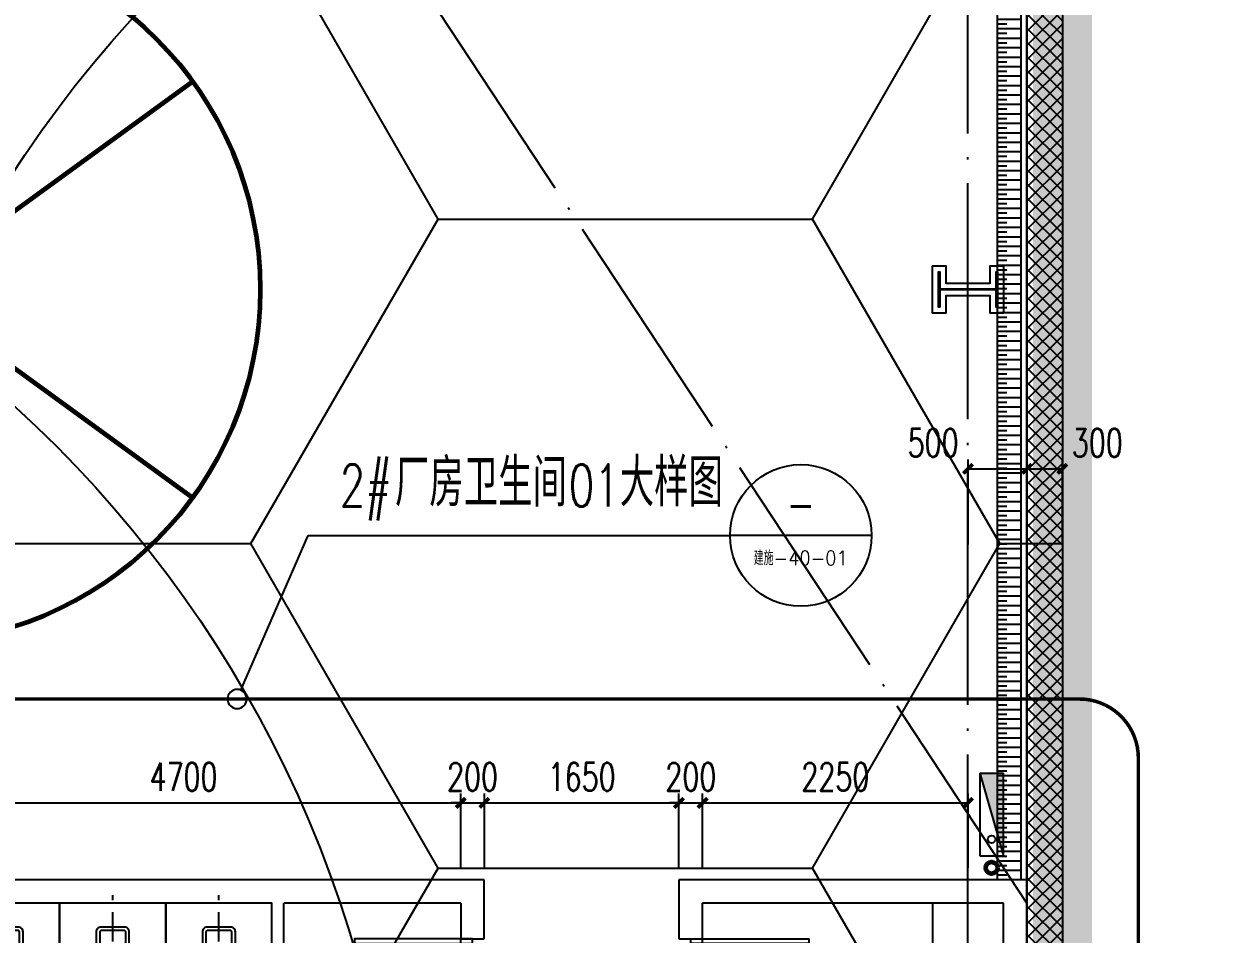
# Model space of a CAD drawing. Extents: x -821772 to -21949, y 506164 to 1049594.
# Drawn here: x -136858 to -126734, y 642858 to 650570 of the extents above; entities that cross this region are included whole.
import ezdxf
from ezdxf.enums import TextEntityAlignment as Align
from ezdxf.xclip import XClip

# ---------------------------------------------------------------- set-up
doc = ezdxf.new("R2010")
doc.units = 0
doc.header["$LTSCALE"] = 1000
doc.header["$MEASUREMENT"] = 0
doc.header["$XCLIPFRAME"] = 2
for name, pattern in [('10平面20250807_t3$0$10平面$1$DOTE', [2.42, 2, -0.2, 0.02, -0.2]), ('10平面20250807_t3$0$DASH', [0.35, 0.25, -0.1]), ('10平面20250807_t3$0$DOTE', [2.42, 2, -0.2, 0.02, -0.2]), ('DASH', [0.35, 0.25, -0.1])]:
    doc.linetypes.add(name, pattern=pattern)
doc.layers.get('Defpoints').update_dxf_attribs({"color": 210})
doc.layers.add('1-防火分区线', color=201, linetype='DASH', lineweight=50)
doc.layers.add('10平面20250807_t3$0$LG-ZF消防', color=1, linetype='Continuous', lineweight=60)
for name, color, linetype in [('10平面20250807_t3$0$10平面$1$A-AXIS-DOTE', 8, '10平面20250807_t3$0$10平面$1$DOTE'), ('10平面20250807_t3$0$99平面图例外参$0$A-HATCH-2', 8, 'Continuous'), ('10平面20250807_t3$0$A-AXIS-DOTE', 8, '10平面20250807_t3$0$DOTE'), ('10平面20250807_t3$0$A-AXIS-DP', 8, 'Continuous'), ('10平面20250807_t3$0$A-AXIS-SYMB', 8, 'Continuous'), ('10平面20250807_t3$0$A-HATCH-2', 8, 'Continuous'), ('10平面20250807_t3$0$A-HRAIL', 8, 'Continuous'), ('10平面20250807_t3$0$A-LIN-V', 8, 'Continuous'), ('10平面20250807_t3$0$A-TEXT', 8, 'Continuous'), ('10平面20250807_t3$0$A-WC', 8, 'Continuous'), ('10平面20250807_t3$0$A-WINDOW', 8, 'Continuous'), ('10平面20250807_t3$0$AS-WALL', 8, 'Continuous'), ('10平面20250807_t3$0$AS-结构边线层', 8, 'Continuous'), ('10平面20250807_t3$0$DIM_ELEV', 8, 'Continuous'), ('10平面20250807_t3$0$DIM_SYMB', 8, 'Continuous'), ('10平面20250807_t3$0$PUB_HATCH', 8, 'Continuous'), ('10平面20250807_t3$0$PUB_TEXT', 8, 'Continuous'), ('10平面20250807_t3$0$SB_ZF消火栓', 10, 'Continuous'), ('10平面20250807_t3$0$建-门', 8, 'Continuous'), ('10平面20250807_t3$0$建-门窗编号', 8, 'Continuous'), ('PUB_HATCH', 8, 'Continuous')]:
    doc.layers.add(name, color=color, linetype=linetype)
doc.styles.add('10平面20250807_t3$0$_TCH_DIM', font='SIMPLEX', dxfattribs={"bigfont": 'GBCBIG'})
doc.styles.add('10平面20250807_t3$0$_TCH_DIM_T3', font='SIMPLEX', dxfattribs={"width": 0.705882, "bigfont": 'GBCBIG'})
doc.styles.add('10平面20250807_t3$0$_TCH_WINDOW', font='SIMPLEX', dxfattribs={"height": 3.5, "bigfont": 'GBCBIG'})
doc.styles.add('10平面20250807_t3$0$A-WIN-LABEL', font='SIMPLEX', dxfattribs={"bigfont": 'GBCBIG'})
doc.dimstyles.new('10平面20250807_t3$0$_TCH_ARCH&&80', dxfattribs={"dimtxt": 238, "dimasz": 80, "dimexe": 80, "dimexo": 80, "dimgap": 101, "dimtad": 1, "dimdec": 0, "dimzin": 0, "dimdsep": 46, "dimtxsty": '10平面20250807_t3$0$_TCH_DIM_T3', "dimblk": '10平面20250807_t3$0$_ArchTick', "dimcen": 0.09, "dimclrt": 7, "dimazin": 2, "dimtfac": 1, "dimtdec": 0, "dimtix": 1, "dimtmove": 2, "dimatfit": 3, "dimfxl": 0, "dimtolj": 1, "dimtzin": 0, "dimarcsym": 0})

# ---------------------------------------------------------------- blocks, each defined once
blk = doc.blocks.new('10平面20250807_t3$0$dote')
at = {"layer": '10平面20250807_t3$0$A-AXIS-DOTE'}
blk.add_line((91882.2, -264080), (91882.2, 36662.3), dxfattribs=at)
blk = doc.blocks.new('10平面20250807_t3$0$清洁间')
at = {"layer": '10平面20250807_t3$0$A-AXIS-DOTE', "linetype": '10平面20250807_t3$0$DASH'}
blk.add_lwpolyline([(2044571, 1694020), (2045331, 1694020)], dxfattribs=at)
at = {"layer": '10平面20250807_t3$0$A-WC'}
for points in [[(2045106, 1693770), (2045106, 1694270), (2044606, 1694270), (2044606, 1693770)], [(2045056, 1693820), (2045056, 1694220), (2044656, 1694220), (2044656, 1693820)]]:
    blk.add_lwpolyline(points, close=True, dxfattribs=at)
for points in [[(2044828, 1694048), (2044656, 1694220)], [(2044884, 1694048), (2045056, 1694220)], [(2044656, 1693820), (2044828, 1693991)], [(2045056, 1693820), (2044884, 1693991)]]:
    blk.add_lwpolyline(points, dxfattribs=at)
blk.add_circle((2044856, 1694020), 40, dxfattribs=at)
blk = doc.blocks.new('10平面20250807_t3$0$厕卫')
at = {"layer": '10平面20250807_t3$0$A-AXIS-DOTE', "linetype": '10平面20250807_t3$0$DASH'}
blk.add_line((50, -823), (50, 272), dxfattribs=at)
at = {"layer": '10平面20250807_t3$0$A-WC'}
for p, q in [((-60, -40), (-60, -470)), ((150, -30), (-50, -30)), ((160, -470), (160, -40)), ((190, -470), (-90, -470)), ((350, -1097), (-170, -1397))]:
    blk.add_line(p, q, dxfattribs=at)
blk.add_lwpolyline([(-400, 203), (-400, -1097), (500, -1097), (500, 203)], close=True, dxfattribs=at)
blk.add_lwpolyline([(190, -40, 0.414214), (150, 0), (-50, 0, 0.414214), (-90, -40), (-90, -480, 0.414214), (20, -590), (80, -590, 0.414214), (190, -480)], format="xyb", close=True, dxfattribs=at)
blk.add_circle((50, -359), 20, dxfattribs=at)
for centre, radius, start, end in [((-50, -40), 10, 90, 180), ((150, -40), 10, 0, 90), ((350, -1097), 600, 180, 209.9999)]:
    blk.add_arc(centre, radius, start, end, dxfattribs=at)
for p in [(50, 0), (50, -359)]:
    blk.add_point(p, dxfattribs=at)
blk = doc.blocks.new('10平面20250807_t3$0$$lvtry$00000224')
at = {"color": 0}
for p, q in [((-363, 0), (-363, -300)), ((-338, 0), (-363, 0)), ((-338, 0), (-338, -300)), ((337, 0), (337, -300)), ((362, 0), (337, 0)), ((362, 0), (362, -300)), ((-338, -300), (-363, -300)), ((362, -300), (337, -300))]:
    blk.add_line(p, q, dxfattribs=at)
at = {"color": 0, "elevation": 0}
blk.add_lwpolyline([(-205, -131), (-205, 0), (205, 0), (205, -131, 0.268068), (51, -263, -0.317765), (0, -300, -0.317765), (-51, -263, 0.268068)], format="xyb", close=True, dxfattribs=at)
at = {"color": 0}
blk.add_circle((0, -182, 0), 20, dxfattribs=at)
for centre, radius, start, end in [((5, -466, 0), 395, 66.6675, 114.1084), ((-152, -115, 0), 10, 114.1084, 248.1394), ((-243, -341, 0), 233, 19.2639, 68.1394), ((243, -341, 0), 233, 110.4941, 160.7361), ((158, -113, 0), 10, 290.4941, 66.6675), ((0, -256, 0), 24, 199.2639, 269.4998), ((0, -256, 0), 24, 270.5002, 340.7361)]:
    blk.add_arc(centre, radius, start, end, dxfattribs=at)
blk.add_point((0, -182, 0), dxfattribs=at)
at = {"layer": '10平面20250807_t3$0$A-AXIS-DOTE'}
blk.add_lwpolyline([(0, 153), (0, -367)], dxfattribs=at)
blk = doc.blocks.new('10平面20250807_t3$0$小便器')
at = {"layer": '10平面20250807_t3$0$A-WC', "xscale": -1, "rotation": 89.99999999999999}
blk.add_blockref('10平面20250807_t3$0$$lvtry$00000224', (2044606, 1695654), dxfattribs=at)
blk = doc.blocks.new('10平面20250807_t3$0$45345')
at = {"layer": '10平面20250807_t3$0$A-WC'}
h = blk.add_hatch(dxfattribs=at)
h.set_pattern_fill('ANSI31', color=256, scale=10)
h.set_pattern_definition([(30, (40598742844.535, 3385776346.45), (-7.9375, 13.74815), [])])
edge = h.paths.add_edge_path()
edge.add_arc((40598742441.347763, 3385774511.717568), 50, 0, 360)
blk.add_circle((40598742441.347763, 3385774511.717568), 50, dxfattribs=at)
blk = doc.blocks.new('10平面20250807_t3$0$343243')
at = {"layer": '10平面20250807_t3$0$10平面$1$A-AXIS-DOTE'}
blk.add_lwpolyline([(-137039, 783550), (-137039, 784210)], dxfattribs=at)
at = {"layer": '10平面20250807_t3$0$A-WC'}
for p, q in [((-137039, 783830), (-137039, 783920)), ((-137084, 783875), (-136994, 783875)), ((-137071, 783707), (-137056, 783814)), ((-137064, 783668), (-137056, 783814)), ((-137056, 783814), (-137022, 783814)), ((-137056, 783804), (-137022, 783804)), ((-137014, 783668), (-137022, 783814)), ((-137008, 783707), (-137022, 783814)), ((-137176, 783694), (-137103, 783694)), ((-137139, 783657), (-137139, 783731)), ((-137064, 783668), (-137071, 783707)), ((-137063, 783687), (-137015, 783687)), ((-137014, 783668), (-137008, 783707)), ((-136976, 783694), (-136903, 783694)), ((-136939, 783657), (-136939, 783731)), ((-137064, 783668), (-137014, 783668))]:
    blk.add_line(p, q, dxfattribs=at)
for points in [[(-137069, 783721, -0.055034), (-137132, 783735, -0.088849), (-137208, 783776, -0.104988), (-137263, 783843, -0.12017), (-137282, 783920, -0.12017), (-137263, 783997, -0.104988), (-137208, 784064, -0.088849), (-137132, 784105, -0.080052), (-137039, 784120, -0.080052)], [(-137065, 783751, -0.056066), (-137123, 783763, -0.088849), (-137190, 783800, -0.104988), (-137237, 783857, -0.12017), (-137252, 783920, -0.12017), (-137237, 783983, -0.104988), (-137190, 784040, -0.088849), (-137123, 784077, -0.080052), (-137039, 784090, -0.080052)], [(-137039, 784120, -0.080052), (-136946, 784105, -0.088849), (-136870, 784064, -0.104988), (-136815, 783997, -0.12017), (-136796, 783920, -0.12017), (-136815, 783843, -0.104988), (-136870, 783776, -0.088849), (-136946, 783735, -0.055034), (-137010, 783721, -0.080052)], [(-137039, 784090, -0.080052), (-136956, 784077, -0.088849), (-136889, 784040, -0.104988), (-136842, 783983, -0.12017), (-136826, 783920, -0.12017), (-136842, 783857, -0.104988), (-136889, 783800, -0.088849), (-136956, 783763, -0.056066), (-137014, 783751, -0.080052)]]:
    blk.add_lwpolyline(points, format="xyb", dxfattribs=at)
for centre, radius in [((-137039, 783875), 30), ((-137039, 783875), 20), ((-137139, 783694), 25), ((-137139, 783694), 15), ((-136939, 783694), 25), ((-136939, 783694), 15)]:
    blk.add_circle(centre, radius, dxfattribs=at)
for centre, start, end in [((-137040, 783695), 80.5252, 279.4748), ((-137038, 783695), 260.5252, 99.4748)]:
    blk.add_arc(centre, 7.19, start, end, dxfattribs=at)
blk = doc.blocks.new('*U10165')
at = {"color": 0}
blk.add_lwpolyline([(500, 0), (500, 1000), (460, 1000), (460, 0)], close=True, dxfattribs=at)
blk.add_arc((500, 0), 1000, 90, 180, dxfattribs=at)
blk = doc.blocks.new('*U10164')
at = {"color": 0, "xscale": 0.001, "yscale": 0.001, "zscale": 0.001}
blk.add_blockref('*U10165', (0, 0), dxfattribs=at)
blk = doc.blocks.new('*U10167')
at = {"color": 0}
blk.add_lwpolyline([(400, 0), (400, 800), (360, 800), (360, 0)], close=True, dxfattribs=at)
blk.add_arc((400, 0), 800, 90, 180, dxfattribs=at)
blk = doc.blocks.new('*U10166')
at = {"color": 0, "xscale": 0.00125, "yscale": 0.00125, "zscale": 0.00125}
blk.add_blockref('*U10167', (0, 0), dxfattribs=at)
blk = doc.blocks.new('10平面20250807_t3$0$G$CA7A27C8F')
at = {"layer": '10平面20250807_t3$0$A-AXIS-DOTE'}
blk.add_lwpolyline([(2222, -4363), (1702, -4363)], dxfattribs=at)
at = {"layer": '10平面20250807_t3$0$A-AXIS-SYMB'}
for points in [[(-426, 1047, 0, 0, 0), (104, 1517, 0, 64, 0), (-76, 1358, 0, 0, 0)], [(1310, -1863, 0, 0, 0), (1840, -1393, 0, 64, 0), (1660, -1552, 0, 0, 0)], [(364, -3083, 0, 0, 0), (980, -3473, 0, 64, 0), (777, -3344, 0, 0, 0)]]:
    blk.add_lwpolyline(points, format="xyseb", dxfattribs=at)
at = {"layer": '10平面20250807_t3$0$A-LIN-V'}
blk.add_line((2070, 2187), (-1130, 2187), dxfattribs=at)
at = {"layer": '10平面20250807_t3$0$A-WC'}
for p, q in [((1470, -3913), (1470, -2413)), ((2070, -4700), (1770, -4700)), ((1770, -4700), (1770, -4725)), ((2070, -4725), (1770, -4725)), ((2070, -4700), (2070, -4725))]:
    blk.add_line(p, q, dxfattribs=at)
blk.add_lwpolyline([(-1130, 1587), (270, 1587), (270, 2187), (270, 2187)], dxfattribs=at)
at = {"layer": '10平面20250807_t3$0$A-WC', "elevation": 0}
blk.add_lwpolyline([(1939, -4568), (2070, -4568), (2070, -4158), (1939, -4158, -0.268068), (1806, -4312, 0.317765), (1770, -4363, 0.317765), (1806, -4414, -0.268068)], format="xyb", close=True, dxfattribs=at)
at = {"layer": '10平面20250807_t3$0$A-WC'}
blk.add_circle((1888, -4363, 0), 20, dxfattribs=at)
for centre, radius, start, end in [((1729, -4120, 0), 233, 289.2639, 339.5059), ((1957, -4205, 0), 10, 23.3325, 159.5059), ((1603, -4358, 0), 395, 335.8916, 23.3325), ((1814, -4363, 0), 24, 109.2639, 179.4998), ((1814, -4363, 0), 24, 180.5002, 250.7361), ((1729, -4606, 0), 233, 21.8606, 70.7361), ((1955, -4515, 0), 10, 201.8606, 335.8916)]:
    blk.add_arc(centre, radius, start, end, dxfattribs=at)
blk.add_point((1888, -4363, 0), dxfattribs=at)
at = {"layer": '10平面20250807_t3$0$AS-WALL'}
for p, q in [((-1330, 2387), (-1330, 2287)), ((-1130, 2387), (-1330, 2387)), ((-1130, 2387), (-1130, 2387)), ((2070, 2387), (-1130, 2387)), ((2070, 2387), (2070, 2387)), ((2270, 2387), (2070, 2387)), ((2270, 2387), (2270, 2287)), ((-1330, 2287), (-1330, -563)), ((2270, 2287), (2270, -463)), ((2070, 2187), (-1130, 2187)), ((-1130, 2187), (-1130, -363)), ((2070, 2187), (2070, -363)), ((-830, -363), (-1130, -363)), ((-830, -563), (-830, -363)), ((370, -363), (170, -363)), ((170, -363), (170, -563)), ((2070, -363), (370, -363)), ((2270, -463), (2270, -2313)), ((-1330, -563), (-830, -563)), ((170, -563), (270, -563)), ((270, -563), (270, -1013)), ((470, -1013), (470, -563)), ((2070, -563), (470, -563)), ((2070, -563), (2070, -2213)), ((270, -1013), (470, -1013)), ((470, -1813), (270, -1813)), ((270, -1813), (270, -2213)), ((470, -2213), (470, -1813)), ((-1330, -2213), (-1330, -3963)), ((-830, -2213), (-1330, -2213)), ((-830, -2413), (-830, -2213)), ((270, -2213), (170, -2213)), ((170, -2213), (170, -2413)), ((2070, -2213), (470, -2213)), ((2270, -2313), (2270, -3963)), ((-1130, -2413), (-1130, -3913)), ((-1130, -2413), (-830, -2413)), ((170, -2413), (370, -2413)), ((2070, -2413), (370, -2413)), ((2070, -2413), (2070, -3913)), ((170, -3913), (-1130, -3913)), ((170, -4013), (170, -3913)), ((2070, -3913), (1470, -3913)), ((1470, -4013), (1470, -3913)), ((-1330, -3963), (-1330, -7213)), ((170, -4013), (-1130, -4013)), ((-1130, -4013), (-1130, -7013)), ((2070, -4013), (1470, -4013)), ((2070, -4013), (2070, -7013)), ((2270, -3963), (2270, -7213)), ((2070, -7013), (-1130, -7013)), ((2270, -7213), (-1330, -7213))]:
    blk.add_line(p, q, dxfattribs=at)
at = {"layer": '10平面20250807_t3$0$建-门'}
for p, q in [((170, -363), (-830, -363)), ((470, -1013), (470, -1813)), ((170, -2413), (-830, -2413))]:
    blk.add_line(p, q, dxfattribs=at)
for name, p, rotation in [('10平面20250807_t3$0$厕卫', (1866, 1037), 270), ('10平面20250807_t3$0$厕卫', (1866, 137), 270), ('10平面20250807_t3$0$厕卫', (-928, -4513), 90), ('10平面20250807_t3$0$小便器', (2046676, 1690591), 180), ('10平面20250807_t3$0$厕卫', (-928, -5413), 90), ('10平面20250807_t3$0$小便器', (2046676, 1689891), 180), ('10平面20250807_t3$0$厕卫', (-928, -6313), 90), ('10平面20250807_t3$0$小便器', (2046676, 1689191), 180)]:
    blk.add_blockref(name, p, dxfattribs=dict(rotation=rotation))
at = {"layer": '10平面20250807_t3$0$A-HRAIL', "rotation": 180}
blk.add_blockref('10平面20250807_t3$0$清洁间', (2046676, 1693207), dxfattribs=at)
at = {"layer": '10平面20250807_t3$0$A-LIN-V', "xscale": -1.5, "yscale": 1.5, "zscale": 1.5}
for p in [(60898113797, -5078660050), (60898115621, -5078662967), (60898115232, -5078665548)]:
    blk.add_blockref('10平面20250807_t3$0$45345', p, dxfattribs=at)
at = {"layer": '10平面20250807_t3$0$A-WINDOW'}
for p, rotation in [((-137370, 785805), 180), ((785700, 133876), 90)]:
    blk.add_blockref('10平面20250807_t3$0$343243', p, dxfattribs=dict(at, rotation=rotation))
at = {"layer": '10平面20250807_t3$0$建-门'}
ref = blk.add_blockref('*U10164', (-330, -463), dxfattribs=dict(at, xscale=1000, yscale=-1000, zscale=199.9999999999999, rotation=180.0000000000208))
ref.add_attrib('A', 'M1024', (-564, -287), dxfattribs={"layer": '10平面20250807_t3$0$建-门窗编号', "ltscale": 500, "height": 148.8, "style": '10平面20250807_t3$0$A-WIN-LABEL', "width": 0.705882})
ref = blk.add_blockref('*U10166', (370, -1413), dxfattribs=dict(at, xscale=800, yscale=-800, zscale=199.9999999999998, rotation=270))
ref.add_attrib('A', 'M0824', (681, -1660), dxfattribs={"layer": '10平面20250807_t3$0$建-门窗编号', "ltscale": 500, "height": 148.8, "rotation": 90, "style": '10平面20250807_t3$0$A-WIN-LABEL', "width": 0.705882})
ref = blk.add_blockref('*U10164', (-330, -2313), dxfattribs=dict(at, xscale=1000, yscale=1000, zscale=200, rotation=180.0000000000208))
ref.add_attrib('A', 'M1024', (-554, -2617), dxfattribs={"layer": '10平面20250807_t3$0$建-门窗编号', "ltscale": 500, "height": 148.8, "style": '10平面20250807_t3$0$A-WIN-LABEL', "width": 0.705882})
at = {"layer": '10平面20250807_t3$0$A-TEXT', "style": '10平面20250807_t3$0$_TCH_WINDOW'}
for s, p in [('女卫', (-372, 733)), ('清洁间', (1028, -1515)), ('男卫', (191, -2836))]:
    blk.add_text(s, height=231.5, dxfattribs=at).set_placement(p)
blk = doc.blocks.new('10平面20250807_t3$0$43243')
at = {"layer": '10平面20250807_t3$0$AS-结构边线层'}
blk.add_lwpolyline([(-155994, 639720), (-146454, 639720), (-146454, 640170), (-144354, 640170), (-144354, 639720), (-128354, 639720), (-128354, 658060), (-128054, 658060), (-128054, 681330), (-128354, 681330), (-128354, 696460), (-128054, 696460), (-128054, 715680), (-128354, 715680), (-128354, 722920), (-128354, 722920), (-144354, 722920), (-144354, 722470), (-146454, 722470), (-146454, 722920), (-155994, 722920)], dxfattribs=at)
blk = doc.blocks.new('10平面20250807_t3$0$342343243')
at = {"layer": '10平面20250807_t3$0$A-AXIS-DP', "color": 5}
blk.add_lwpolyline([(-155704, 832070), (-155404, 832070), (-155404, 832058), (-155550, 832058), (-155550, 831582), (-155404, 831582), (-155404, 831570), (-155704, 831570), (-155704, 831582), (-155558, 831582), (-155558, 832058), (-155704, 832058), (-155704, 832070)], close=True, dxfattribs=at)
at = {"layer": '10平面20250807_t3$0$A-HATCH-2'}
blk.add_lwpolyline([(-155754, 832120), (-155354, 832120), (-155354, 832008), (-155500, 832008), (-155500, 831632), (-155354, 831632), (-155354, 831520), (-155754, 831520), (-155754, 831632), (-155608, 831632), (-155608, 832008), (-155754, 832008)], close=True, dxfattribs=at)
blk = doc.blocks.new('10平面20250807_t3$0$33333')
at = {"layer": '10平面20250807_t3$0$A-AXIS-DP', "rotation": 270}
blk.add_blockref('10平面20250807_t3$0$342343243', (-960674, 492766), dxfattribs=at)
blk = doc.blocks.new('10平面20250807_t3$0$w4324324')
at = {"layer": '10平面20250807_t3$0$A-HATCH-2', "lineweight": 60}
for q in [(-1694760, 686605), (-1697614, 684532), (-1691907, 684532), (-1696524, 681178), (-1692997, 681178)]:
    blk.add_line((-1694760, 683605), q, dxfattribs=at)
blk.add_circle((-1694760, 683605), 3000, dxfattribs=at)
blk = doc.blocks.new('10平面20250807_t3$0$ner546')
at = {"layer": '10平面20250807_t3$0$A-LIN-V'}
blk.add_blockref('10平面20250807_t3$0$w4324324', (565280, -64744), dxfattribs=at)
blk = doc.blocks.new('10平面20250807_t3$0$3132')
at = {"layer": '10平面20250807_t3$0$A-AXIS-SYMB'}
for p, q in [((-135018, 644924), (-134447, 646236)), ((-134447, 646236), (-130871, 646236)), ((-129671, 646236), (-130871, 646236))]:
    blk.add_line(p, q, dxfattribs=at)
blk.add_lwpolyline([(-134969, 644850, 1), (-135131, 644850, 1)], format="xyb", close=True, dxfattribs=at)
blk.add_circle((-130271, 646236), 600, dxfattribs=at)
at = {"layer": '10平面20250807_t3$0$DIM_ELEV', "linetype": '10平面20250807_t3$0$DASH', "const_width": 30}
blk.add_lwpolyline([(-138990, 644850), (-127910, 644850, -0.414214), (-127410, 644350), (-127410, 639360, -0.414214), (-127910, 638860), (-138990, 638860, -0.414214), (-139490, 639360), (-139490, 644350, -0.414214)], format="xyb", close=True, dxfattribs=at)
at = {"layer": '10平面20250807_t3$0$PUB_TEXT', "style": '10平面20250807_t3$0$_TCH_DIM'}
for s, p in [('厂房卫生间', (-133712, 646481)), ('大样图', (-131806, 646481))]:
    blk.add_text(s, height=405.1, dxfattribs=at).set_placement(p)
at = {"layer": '10平面20250807_t3$0$PUB_TEXT', "style": '10平面20250807_t3$0$_TCH_DIM', "width": 0.705882}
for s, p in [('2#', (-134180, 646481)), ('01', (-132238, 646481))]:
    blk.add_text(s, height=357, dxfattribs=at).set_placement(p)
at = {"layer": '10平面20250807_t3$0$PUB_TEXT', "style": '10平面20250807_t3$0$_TCH_DIM'}
for s, height, width, p, p2 in [('-', 365, 0.777778, (-130393, 646324), (-130149, 646324)), ('建施-40-01', 120.6, 0.940298, (-130670, 645984), (-129873, 645984))]:
    blk.add_text(s, height=height, dxfattribs=dict(at, width=width)).set_placement(p, p2, align=Align.FIT)
blk = doc.blocks.new('10平面20250807_t3$0$99平面图例外参$0$$LinePat$填挖边坡')
at = {"color": 0}
for p, q in [((0, 0), (0, -1500)), ((300, 0), (300, -600))]:
    blk.add_line(p, q, dxfattribs=at)
at = {"layer": 'Defpoints', "color": 0}
blk.add_point((600, 0), dxfattribs=at)
blk = doc.blocks.new('10平面20250807_t3$0$34242343243')
at = {"layer": '10平面20250807_t3$0$A-LIN-V'}
for p, q in [((-128604, 643320), (-128604, 658220)), ((-128404, 643320), (-128404, 658220))]:
    blk.add_line(p, q, dxfattribs=at)
at = {"layer": '10平面20250807_t3$0$99平面图例外参$0$A-HATCH-2', "color": 203, "xscale": -0.1335125448076481, "yscale": 0.1333333333333333, "zscale": 0.1333333333333333, "rotation": 89.99999999825116}
for p in [(-128604, 650610), (-128604, 650530), (-128604, 650450), (-128604, 650369), (-128604, 650289), (-128604, 650209), (-128604, 650129), (-128604, 650049), (-128604, 649969), (-128604, 649889), (-128604, 649809), (-128604, 649729), (-128604, 649648), (-128604, 649568), (-128604, 649488), (-128604, 649408), (-128604, 649328), (-128604, 649248), (-128604, 649168), (-128604, 649088), (-128604, 649008), (-128604, 648928), (-128604, 648847), (-128604, 648767), (-128604, 648687), (-128604, 648607), (-128604, 648527), (-128604, 648447), (-128604, 648367), (-128604, 648287), (-128604, 648207), (-128604, 648126), (-128604, 648046), (-128604, 647966), (-128604, 647886), (-128604, 647806), (-128604, 647726), (-128604, 647646), (-128604, 647566), (-128604, 647486), (-128604, 647405), (-128604, 647325), (-128604, 647245), (-128604, 647165), (-128604, 647085), (-128604, 647005), (-128604, 646925), (-128604, 646845), (-128604, 646765), (-128604, 646685), (-128604, 646604), (-128604, 646524), (-128604, 646444), (-128604, 646364), (-128604, 646284), (-128604, 646204), (-128604, 646124), (-128604, 646044), (-128604, 645964), (-128604, 645883), (-128604, 645803), (-128604, 645723), (-128604, 645643), (-128604, 645563), (-128604, 645483), (-128604, 645403), (-128604, 645323), (-128604, 645243), (-128604, 645162), (-128604, 645082), (-128604, 645002), (-128604, 644922), (-128604, 644842), (-128604, 644762), (-128604, 644682), (-128604, 644602), (-128604, 644522), (-128604, 644442), (-128604, 644361), (-128604, 644281), (-128604, 644201), (-128604, 644121), (-128604, 644041), (-128604, 643961), (-128604, 643881), (-128604, 643801), (-128604, 643721), (-128604, 643640), (-128604, 643560), (-128604, 643480), (-128604, 643400)]:
    blk.add_blockref('10平面20250807_t3$0$99平面图例外参$0$$LinePat$填挖边坡', p, dxfattribs=at)
blk = doc.blocks.new('10平面20250807_t3$0$A$C5D961328')
at = {"layer": '10平面20250807_t3$0$SB_ZF消火栓'}
blk.add_hatch(color=256, dxfattribs=at).paths.add_polyline_path([(0, 40), (700, 40), (700, 240)])
at = {"layer": '10平面20250807_t3$0$A-LIN-V', "ltscale": 500}
blk.add_circle((350, 40), 10001, dxfattribs=at)
at = {"layer": '10平面20250807_t3$0$SB_ZF消火栓'}
for p, q in [((700, 240), (0, 240)), ((0, 240), (0, 40)), ((700, 240), (0, 40)), ((700, 240), (700, 40)), ((0, 40), (700, 40))]:
    blk.add_line(p, q, dxfattribs=at)
at = {"layer": '10平面20250807_t3$0$SB_ZF消火栓', "color": 1}
blk.add_circle((140, 140), 32.5, dxfattribs=at)
blk = doc.blocks.new('10平面20250807_t3$0$43242343')
at = {"layer": '10平面20250807_t3$0$LG-ZF消防', "linetype": 'Continuous'}
blk.add_circle((-128654, 643420), 50, dxfattribs=at)
blk = doc.blocks.new('10平面20250807_t3$0$234243242332')
at = {"layer": '10平面20250807_t3$0$LG-ZF消防', "linetype": 'Continuous'}
blk.add_blockref('10平面20250807_t3$0$43242343', (0, 0), dxfattribs=at)
at = {"layer": '10平面20250807_t3$0$SB_ZF消火栓', "rotation": 90}
blk.add_blockref('10平面20250807_t3$0$A$C5D961328', (-128514, 643522), dxfattribs=at)
at = {"layer": '10平面20250807_t3$0$SB_ZF消火栓'}
blk.add_blockref('10平面20250807_t3$0$A$C5D961328', (-144004, 639880), dxfattribs=at)
blk = doc.blocks.new('10平面20250807_t3$0$_ArchTick')
at = {"color": 0, "linetype": 'ByBlock', "const_width": 0.4}
blk.add_lwpolyline([(-0.5, -0.5), (0.5, 0.5)], dxfattribs=at)
blk = doc.blocks.new('*D11735')
at = {"layer": '10平面20250807_t3$0$A-AXIS-DP', "color": 0, "lineweight": -2}
for p, q in [((-137854, 643420), (-137854, 644050)), ((-133154, 643420), (-133154, 644050)), ((-137854, 643970), (-133154, 643970))]:
    blk.add_line(p, q, dxfattribs=at)
at = {"layer": 'Defpoints', "color": 0}
for p in [(-133154, 643970), (-137854, 643340), (-133154, 643340)]:
    blk.add_point(p, dxfattribs=at)
at = {"layer": '10平面20250807_t3$0$A-AXIS-DP', "color": 0, "lineweight": -2, "xscale": 80, "yscale": 80, "zscale": 80, "rotation": 180}
blk.add_blockref('10平面20250807_t3$0$_ArchTick', (-137854, 643970), dxfattribs=at)
at = {"layer": '10平面20250807_t3$0$A-AXIS-DP', "color": 0, "lineweight": -2, "xscale": 80, "yscale": 80, "zscale": 80}
blk.add_blockref('10平面20250807_t3$0$_ArchTick', (-133154, 643970), dxfattribs=at)
at = {"layer": '10平面20250807_t3$0$A-AXIS-DP', "color": 7, "insert": (-135504, 644190), "char_height": 238, "attachment_point": 5, "style": '10平面20250807_t3$0$_TCH_DIM_T3'}
blk.add_mtext('\\A1;4700', dxfattribs=at)
blk = doc.blocks.new('*D11736')
at = {"layer": '10平面20250807_t3$0$A-AXIS-DP', "color": 0, "lineweight": -2}
for p, q in [((-133154, 643420), (-133154, 644050)), ((-132954, 643420), (-132954, 644050)), ((-133154, 643970), (-133234, 643970)), ((-133154, 643970), (-132954, 643970)), ((-132954, 643970), (-132874, 643970))]:
    blk.add_line(p, q, dxfattribs=at)
at = {"layer": 'Defpoints', "color": 0}
for p in [(-132954, 643970), (-133154, 643340), (-132954, 643340)]:
    blk.add_point(p, dxfattribs=at)
at = {"layer": '10平面20250807_t3$0$A-AXIS-DP', "color": 0, "lineweight": -2, "xscale": 80, "yscale": 80, "zscale": 80}
blk.add_blockref('10平面20250807_t3$0$_ArchTick', (-133154, 643970), dxfattribs=at)
at = {"layer": '10平面20250807_t3$0$A-AXIS-DP', "color": 0, "lineweight": -2, "xscale": 80, "yscale": 80, "zscale": 80, "rotation": 180}
blk.add_blockref('10平面20250807_t3$0$_ArchTick', (-132954, 643970), dxfattribs=at)
at = {"layer": '10平面20250807_t3$0$A-AXIS-DP', "color": 7, "insert": (-133054, 644190), "char_height": 238, "attachment_point": 5, "style": '10平面20250807_t3$0$_TCH_DIM_T3'}
blk.add_mtext('\\A1;200', dxfattribs=at)
blk = doc.blocks.new('*D11737')
at = {"layer": '10平面20250807_t3$0$A-AXIS-DP', "color": 0, "lineweight": -2}
for p, q in [((-132954, 643420), (-132954, 644050)), ((-131304, 643420), (-131304, 644050)), ((-132954, 643970), (-131304, 643970))]:
    blk.add_line(p, q, dxfattribs=at)
at = {"layer": 'Defpoints', "color": 0}
for p in [(-131304, 643970), (-132954, 643340), (-131304, 643340)]:
    blk.add_point(p, dxfattribs=at)
at = {"layer": '10平面20250807_t3$0$A-AXIS-DP', "color": 0, "lineweight": -2, "xscale": 80, "yscale": 80, "zscale": 80, "rotation": 180}
blk.add_blockref('10平面20250807_t3$0$_ArchTick', (-132954, 643970), dxfattribs=at)
at = {"layer": '10平面20250807_t3$0$A-AXIS-DP', "color": 0, "lineweight": -2, "xscale": 80, "yscale": 80, "zscale": 80}
blk.add_blockref('10平面20250807_t3$0$_ArchTick', (-131304, 643970), dxfattribs=at)
at = {"layer": '10平面20250807_t3$0$A-AXIS-DP', "color": 7, "insert": (-132129, 644190), "char_height": 238, "attachment_point": 5, "style": '10平面20250807_t3$0$_TCH_DIM_T3'}
blk.add_mtext('\\A1;1650', dxfattribs=at)
blk = doc.blocks.new('*D11738')
at = {"layer": '10平面20250807_t3$0$A-AXIS-DP', "color": 0, "lineweight": -2}
for p, q in [((-131304, 643420), (-131304, 644050)), ((-131104, 643420), (-131104, 644050)), ((-131304, 643970), (-131384, 643970)), ((-131304, 643970), (-131104, 643970)), ((-131104, 643970), (-131024, 643970))]:
    blk.add_line(p, q, dxfattribs=at)
at = {"layer": 'Defpoints', "color": 0}
for p in [(-131104, 643970), (-131304, 643340), (-131104, 643340)]:
    blk.add_point(p, dxfattribs=at)
at = {"layer": '10平面20250807_t3$0$A-AXIS-DP', "color": 0, "lineweight": -2, "xscale": 80, "yscale": 80, "zscale": 80}
blk.add_blockref('10平面20250807_t3$0$_ArchTick', (-131304, 643970), dxfattribs=at)
at = {"layer": '10平面20250807_t3$0$A-AXIS-DP', "color": 0, "lineweight": -2, "xscale": 80, "yscale": 80, "zscale": 80, "rotation": 180}
blk.add_blockref('10平面20250807_t3$0$_ArchTick', (-131104, 643970), dxfattribs=at)
at = {"layer": '10平面20250807_t3$0$A-AXIS-DP', "color": 7, "insert": (-131204, 644190), "char_height": 238, "attachment_point": 5, "style": '10平面20250807_t3$0$_TCH_DIM_T3'}
blk.add_mtext('\\A1;200', dxfattribs=at)
blk = doc.blocks.new('*D11739')
at = {"layer": '10平面20250807_t3$0$A-AXIS-DP', "color": 0, "lineweight": -2}
for p, q in [((-131104, 643420), (-131104, 644050)), ((-128854, 643420), (-128854, 644050)), ((-131104, 643970), (-128854, 643970))]:
    blk.add_line(p, q, dxfattribs=at)
at = {"layer": 'Defpoints', "color": 0}
for p in [(-128854, 643970), (-131104, 643340), (-128854, 643340)]:
    blk.add_point(p, dxfattribs=at)
at = {"layer": '10平面20250807_t3$0$A-AXIS-DP', "color": 0, "lineweight": -2, "xscale": 80, "yscale": 80, "zscale": 80, "rotation": 180}
blk.add_blockref('10平面20250807_t3$0$_ArchTick', (-131104, 643970), dxfattribs=at)
at = {"layer": '10平面20250807_t3$0$A-AXIS-DP', "color": 0, "lineweight": -2, "xscale": 80, "yscale": 80, "zscale": 80}
blk.add_blockref('10平面20250807_t3$0$_ArchTick', (-128854, 643970), dxfattribs=at)
at = {"layer": '10平面20250807_t3$0$A-AXIS-DP', "color": 7, "insert": (-129979, 644190), "char_height": 238, "attachment_point": 5, "style": '10平面20250807_t3$0$_TCH_DIM_T3'}
blk.add_mtext('\\A1;2250', dxfattribs=at)
blk = doc.blocks.new('*D11740')
at = {"layer": '10平面20250807_t3$0$A-AXIS-DP', "color": 0, "lineweight": -2}
for p, q in [((-128854, 646160), (-128854, 646880)), ((-128354, 646160), (-128354, 646880)), ((-128854, 646800), (-128354, 646800))]:
    blk.add_line(p, q, dxfattribs=at)
at = {"layer": 'Defpoints', "color": 0}
for p in [(-128354, 646800), (-128854, 646080), (-128354, 646080)]:
    blk.add_point(p, dxfattribs=at)
at = {"layer": '10平面20250807_t3$0$A-AXIS-DP', "color": 0, "lineweight": -2, "xscale": 80, "yscale": 80, "zscale": 80, "rotation": 180}
blk.add_blockref('10平面20250807_t3$0$_ArchTick', (-128854, 646800), dxfattribs=at)
at = {"layer": '10平面20250807_t3$0$A-AXIS-DP', "color": 0, "lineweight": -2, "xscale": 80, "yscale": 80, "zscale": 80}
blk.add_blockref('10平面20250807_t3$0$_ArchTick', (-128354, 646800), dxfattribs=at)
at = {"layer": '10平面20250807_t3$0$A-AXIS-DP', "color": 7, "insert": (-129150, 647020), "char_height": 238, "attachment_point": 5, "style": '10平面20250807_t3$0$_TCH_DIM_T3'}
blk.add_mtext('\\A1;500', dxfattribs=at)
blk = doc.blocks.new('*D11741')
at = {"layer": '10平面20250807_t3$0$A-AXIS-DP', "color": 0, "lineweight": -2}
for p, q in [((-128354, 646160), (-128354, 646880)), ((-128054, 646160), (-128054, 646880)), ((-128354, 646800), (-128054, 646800))]:
    blk.add_line(p, q, dxfattribs=at)
at = {"layer": 'Defpoints', "color": 0}
for p in [(-128054, 646800), (-128354, 646080), (-128054, 646080)]:
    blk.add_point(p, dxfattribs=at)
at = {"layer": '10平面20250807_t3$0$A-AXIS-DP', "color": 0, "lineweight": -2, "xscale": 80, "yscale": 80, "zscale": 80, "rotation": 180}
blk.add_blockref('10平面20250807_t3$0$_ArchTick', (-128354, 646800), dxfattribs=at)
at = {"layer": '10平面20250807_t3$0$A-AXIS-DP', "color": 0, "lineweight": -2, "xscale": 80, "yscale": 80, "zscale": 80}
blk.add_blockref('10平面20250807_t3$0$_ArchTick', (-128054, 646800), dxfattribs=at)
at = {"layer": '10平面20250807_t3$0$A-AXIS-DP', "color": 7, "insert": (-127758, 647020), "char_height": 238, "attachment_point": 5, "style": '10平面20250807_t3$0$_TCH_DIM_T3'}
blk.add_mtext('\\A1;300', dxfattribs=at)
blk = doc.blocks.new('10平面20250807_t3')
at = {"layer": '10平面20250807_t3$0$PUB_HATCH'}
h = blk.add_hatch(dxfattribs=at)
h.set_pattern_fill('多孔材料', color=256, scale=30, style=0)
h.set_pattern_definition([(45, (60, 0), (-60.000061, 60.000061), []), (135, (60, 0), (-60.000061, -60.000061), [])])
h.paths.add_polyline_path([(-128354.2, 658220), (-128354.2, 639720), (-128204.2, 639620), (-128054.2, 639720), (-128054.2, 658220)])
at = {"layer": '10平面20250807_t3$0$A-AXIS-DOTE'}
blk.add_line((-128354.2, 643120), (-136440, 655370.2), dxfattribs=at)
at = {"layer": '10平面20250807_t3$0$AS-WALL'}
for p, q in [((-128354.2, 658220), (-128354.2, 639720)), ((-128054.2, 658220), (-128054.2, 639720))]:
    blk.add_line(p, q, dxfattribs=at)
at = {"rotation": 270}
blk.add_blockref('10平面20250807_t3$0$G$CA7A27C8F', (-130741.3, 641989.6), dxfattribs=at)
at = {"layer": '10平面20250807_t3$0$A-AXIS-DP'}
blk.add_blockref('10平面20250807_t3$0$3132', (0, 0), dxfattribs=at)
at = {"layer": '10平面20250807_t3$0$A-LIN-V', "rotation": 90.00000000000001}
blk.add_blockref('10平面20250807_t3$0$ner546', (481006.5, 1777800), dxfattribs=at)
at = {"layer": '10平面20250807_t3$0$A-WINDOW'}
for name in ['10平面20250807_t3$0$43243', '10平面20250807_t3$0$33333']:
    blk.add_blockref(name, (0, 0), dxfattribs=at)
at = {"layer": '10平面20250807_t3$0$AS-WALL'}
blk.add_blockref('10平面20250807_t3$0$dote', (-220736.4, 804820), dxfattribs=at)
at = {"layer": '10平面20250807_t3$0$DIM_SYMB'}
blk.add_blockref('10平面20250807_t3$0$34242343243', (0, 0), dxfattribs=at)
at = {"layer": '10平面20250807_t3$0$SB_ZF消火栓', "linetype": 'Continuous'}
blk.add_blockref('10平面20250807_t3$0$234243242332', (0, 0), dxfattribs=at)
at = {"layer": '10平面20250807_t3$0$A-AXIS-DP'}
for base, p1, p2, picture, middle in [((-128354.2, 646800), (-128854.2, 646080), (-128354.2, 646080), '*D11740', (-129150.2, 647020)), ((-128054.2, 646800), (-128354.2, 646080), (-128054.2, 646080), '*D11741', (-127758.2, 647020))]:
    dim = blk.add_linear_dim(base=base, p1=p1, p2=p2, angle=360, dimstyle='10平面20250807_t3$0$_TCH_ARCH&&80', dxfattribs=at)
    dim.commit()
    dim.dimension.update_dxf_attribs({"geometry": picture, "text_midpoint": middle, "dimtype": 129})
for p1, p2, picture, middle in [((-137854.2, 643340), (-133154.2, 643340), '*D11735', (-135504.2, 644190)), ((-133154.2, 643340), (-132954.2, 643340), '*D11736', (-133054.2, 644190)), ((-132954.2, 643340), (-131304.2, 643340), '*D11737', (-132129.2, 644190)), ((-131304.2, 643340), (-131104.2, 643340), '*D11738', (-131204.2, 644190)), ((-131104.2, 643340), (-128854.2, 643340), '*D11739', (-129979.2, 644190))]:
    dim = blk.add_aligned_dim(p1=p1, p2=p2, distance=630, dimstyle='10平面20250807_t3$0$_TCH_ARCH&&80', dxfattribs=at)
    dim.commit()
    dim.dimension.update_dxf_attribs({"geometry": picture, "text_midpoint": middle})

msp = doc.modelspace()

# ---------------------------------------------------------------- block references
at = {"ltscale": 100}
ref = msp.add_blockref('10平面20250807_t3', (0, 0), dxfattribs=at)
XClip(ref).set_block_clipping_path([(-386212.6353242097, 506163.79756496), (-21948.7593967821, 884998.2285294847)])

# ---------------------------------------------------------------- next in the draw order: hatches: boundary and pattern name
at = {"layer": 'PUB_HATCH', "ltscale": 5000}
h = msp.add_hatch(dxfattribs=at)
h.set_pattern_fill('HONEY', color=8, scale=2000)
h.set_pattern_definition([(0, (0, 0), (4762.5, 2749.63), [3175, -6350]), (120, (0, 0), (-4762.499, 2749.631), [3175, -6350]), (60, (0, 0), (0.0006, 5499.261), [-6350, 3175])])
h.paths.add_polyline_path([(-198854.2, 639470), (-198854.2, 639970), (-200254.2, 639970), (-200254.2, 639470), (-252854.2, 639470), (-252854.2, 639970), (-254254.2, 639970), (-254254.2, 639470), (-286054.2, 639470), (-286054.2, 657033.3), (-264595.3, 723170), (-254254.2, 723170), (-254254.2, 722670), (-252854.2, 722670), (-252854.2, 723170), (-200254.2, 723170), (-200254.2, 722670), (-198854.2, 722670), (-198854.2, 723170), (-146254.2, 723170), (-146254.2, 722670), (-144854.2, 722670), (-144854.2, 723170), (-128054.2, 723170), (-128054.2, 639470), (-144854.2, 639470), (-144854.2, 639970), (-146254.2, 639970), (-146254.2, 639470)])

# ---------------------------------------------------------------- next in the draw order: linework, layer by layer
at = {"layer": '1-防火分区线', "color": 1, "linetype": 'DASH', "ltscale": 5, "const_width": 500}
msp.add_lwpolyline([(-198854.2, 723170), (-146254.2, 723170), (-146254.2, 722670), (-144854.2, 722670), (-144854.2, 723170), (-128054.2, 723170), (-128054.2, 639470), (-144854.2, 639470), (-144854.2, 639970), (-146254.2, 639970), (-146254.2, 639470), (-198854.2, 639470)], dxfattribs=at)

doc.saveas('drawing.dxf')
